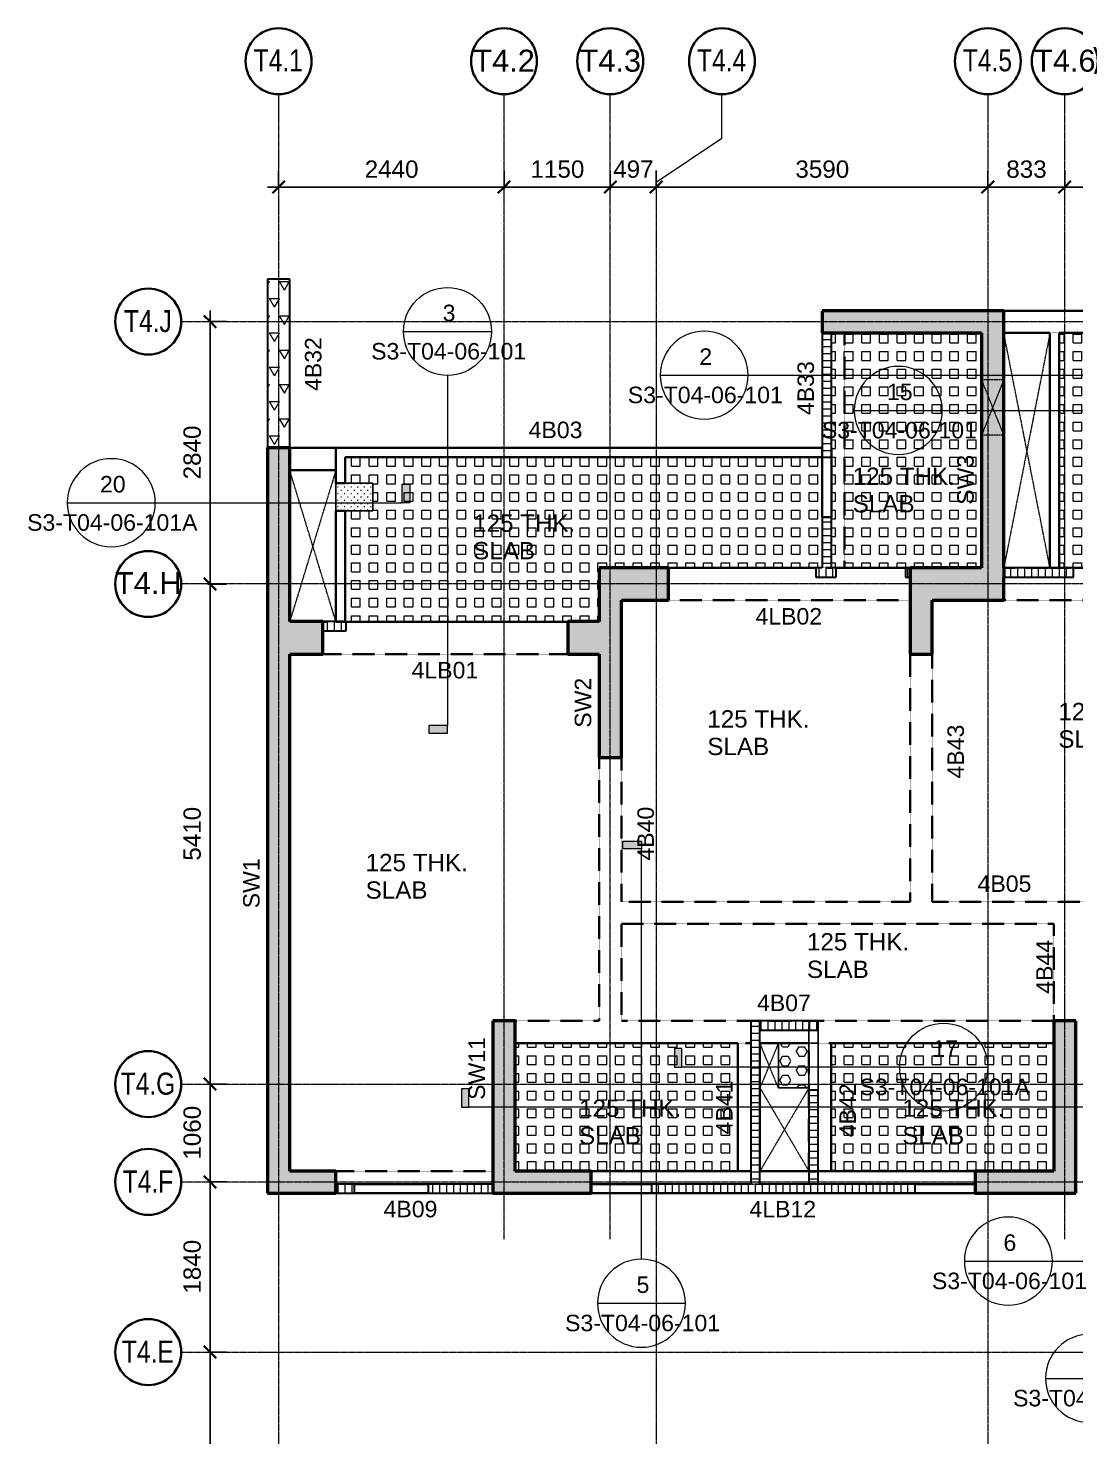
# Model space of a CAD drawing. Header units: millimetres. Extents: x 464749 to 583467, y -95146 to 240958.
# Drawn here: x 464749 to 476090, y 225716 to 240958 of the extents above; entities that cross this region are included whole.
import ezdxf

# ---------------------------------------------------------------- set-up
doc = ezdxf.new("R2010")
doc.units = ezdxf.units.MM
for name, pattern in [('_Grid Line', [45.24375, 38.1, -2.38125, 2.38125, -2.38125]), ('_Hidden 1_8_', [4.7625, 3.175, -1.5875]), ('_Hidden 3_32_', [3.571875, 2.38125, -1.190625]), ('_Hidden Small', [1.2, 0, -1.2]), ('_Opening', [6.35, 2.38125, -0.79375, 0.79375, -0.79375, 0.79375, -0.79375])]:
    doc.linetypes.add(name, pattern=pattern)
for name, color, linetype, lineweight in [('A-ANNO-DIMS', 211, 'Continuous', 13), ('A-ANNO-DIMS-75', 211, 'Continuous', 13), ('A-DETL', 90, 'Continuous', 13), ('A-DETL-GENF', 92, 'Continuous', 9), ('A-FLOR', 192, 'Continuous', 35), ('A-FLOR-HDLN', 190, '_Hidden 3_32_', 35), ('A-WALL', 113, 'Continuous', 25), ('A-WALL-HDLN', 110, '_Hidden 1_8_', 25), ('A-WALL-IDEN', 211, 'Continuous', 25), ('A-WALL-PATT', 111, 'Continuous', 25), ('G-ANNO-SYMB', 111, 'Continuous', 18), ('G-ANNO-TEXT', 231, 'Continuous', 13), ('I-WALL', 2, 'Continuous', 25), ('S-BEAM', 12, 'Continuous', 35), ('S-BEAM-HDLN', 1, '_Hidden 3_32_', 35), ('S-BEAM-IDEN', 2, 'Continuous', 25), ('S-FNDN', 32, 'Continuous', 25), ('S-GRID', 1, 'Continuous', 13), ('S-GRID-IDEN', 1, 'Continuous', 35)]:
    doc.layers.add(name, color=color, linetype=linetype, lineweight=lineweight)
doc.styles.add('Arial', font='arial.ttf', dxfattribs={"height": 178.59375})
doc.styles.add('Arial_1', font='arial.ttf', dxfattribs={"height": 187.5})
doc.styles.add('Arial_2', font='arial.ttf', dxfattribs={"width": 0.8, "height": 238.125})
doc.styles.add('Arial_3', font='arial.ttf', dxfattribs={"height": 238.125})
doc.dimstyles.new('2_5mm_Arial_-_Tick', dxfattribs={"dimscale": 304.8, "dimtxt": 191.298637, "dimasz": 0.439453, "dimexe": 0.585938, "dimexo": 0.390625, "dimgap": 0.146484, "dimtad": 1, "dimdec": 0, "dimdsep": 46, "dimtxsty": 'Arial_1', "dimblk1": 'OBLIQUE', "dimblk2": 'OBLIQUE', "dimsah": 1, "dimcen": 0.09, "dimdle": 0.390625, "dimazin": 0, "dimtfac": 1, "dimtdec": 4, "dimtix": 1, "dimtmove": 0, "dimatfit": 3, "dimfxl": 1, "dimtvp": 1, "dimtolj": 1, "dimtzin": 0, "dimlwd": 25, "dimlwe": 25, "dimarcsym": 2})
doc.dimstyles.new('2_5mm_Arial_-_Tick_2', dxfattribs={"dimscale": 304.8, "dimtxt": 191.298637, "dimasz": 0.439453, "dimexe": 0.585938, "dimexo": 0.390625, "dimgap": 0.146484, "dimtad": 1, "dimdec": 0, "dimrnd": 5, "dimdsep": 46, "dimtxsty": 'Arial_1', "dimblk1": 'OBLIQUE', "dimblk2": 'OBLIQUE', "dimsah": 1, "dimcen": 0.09, "dimdle": 0.390625, "dimazin": 0, "dimtfac": 1, "dimtdec": 4, "dimtix": 1, "dimtmove": 0, "dimatfit": 3, "dimfxl": 1, "dimtvp": 1, "dimtolj": 1, "dimtzin": 0, "dimlwd": 25, "dimlwe": 25, "dimarcsym": 2})
pattern_1 = [(0, (0, 0), (0, 95.25), [95.25, -95.25]), (90, (0, 0), (-95.25, 6e-15), [95.25, -95.25])]

# ---------------------------------------------------------------- blocks, each defined once
blk = doc.blocks.new('Grid - Circle 2-1814698-2ND FLOOR')
at = {"layer": 'S-GRID-IDEN'}
blk.add_circle((0, 0), 4.76, dxfattribs=at)
blk = doc.blocks.new('Grid - Circle-1209190-2ND FLOOR')
at = {"layer": 'S-GRID-IDEN'}
blk.add_circle((0, 0), 4.76, dxfattribs=at)
blk = doc.blocks.new('Detail View - Circle-1284539-2ND FLOOR')
at = {"layer": 'G-ANNO-SYMB', "lineweight": 13}
for start, end in [(360, 180), (180, 360)]:
    blk.add_arc((-6.35, 0), 6.35, start, end, dxfattribs=at)
blk = doc.blocks.new('Detail View - 1_16_ x 1_8_-1320089-2ND FLOOR')
at = {"layer": 'G-ANNO-SYMB', "lineweight": 13}
blk.add_hatch(color=256, dxfattribs=at).paths.add_polyline_path([(0, 2.68), (0, 0), (-1.09, 0), (-1.09, 2.68)], flags=0)
for p, q in [((0, 2.68), (-1.09, 2.68)), ((-1.09, 2.68), (-1.09, 0)), ((0, 0), (0, 2.68)), ((-1.09, 0), (0, 0))]:
    blk.add_line(p, q, dxfattribs=at)
blk = doc.blocks.new('DIMBLOCK1-2ND FLOOR')
at = {"layer": 'A-ANNO-DIMS-75', "lineweight": 25}
for p, q in [((467460, 239215), (467460, 239418)), ((469900, 239215), (469900, 239418)), ((467341, 239239), (469900, 239239)), ((467460, 239239), (467460, 239215)), ((469900, 239239), (469900, 239215))]:
    blk.add_line(p, q, dxfattribs=at)
at = {"layer": 'A-ANNO-DIMS-75', "lineweight": 35}
for p, q in [((467460, 239239), (467527, 239306)), ((469900, 239239), (469967, 239306)), ((467460, 239239), (467393, 239172)), ((469900, 239239), (469833, 239172))]:
    blk.add_line(p, q, dxfattribs=at)
at = {"layer": 'A-ANNO-DIMS-75', "color": 0, "lineweight": 25, "insert": (468392, 239527), "char_height": 187.5, "width": 692.21, "attachment_point": 1, "line_spacing_factor": 0.941778, "style": 'Arial_1'}
blk.add_mtext('2440', dxfattribs=at)
blk = doc.blocks.new('_Oblique')
at = {"color": 0, "linetype": 'ByBlock', "lineweight": -2}
blk.add_line((-0.5, -0.5), (0.5, 0.5), dxfattribs=at)
blk = doc.blocks.new('DIMBLOCK2-2ND FLOOR')
at = {"layer": 'A-ANNO-DIMS-75', "lineweight": 25}
for p, q in [((469900, 239215), (469900, 239418)), ((471050, 239215), (471050, 239418)), ((469900, 239239), (471050, 239239)), ((469900, 239239), (469900, 239215)), ((471050, 239239), (471050, 239215))]:
    blk.add_line(p, q, dxfattribs=at)
at = {"layer": 'A-ANNO-DIMS-75', "lineweight": 35}
for p, q in [((469900, 239239), (469967, 239306)), ((471050, 239239), (471117, 239306)), ((469900, 239239), (469833, 239172)), ((471050, 239239), (470983, 239172))]:
    blk.add_line(p, q, dxfattribs=at)
at = {"layer": 'A-ANNO-DIMS-75', "color": 0, "lineweight": 25, "insert": (470187, 239527), "char_height": 187.5, "width": 692.21, "attachment_point": 1, "line_spacing_factor": 0.941778, "style": 'Arial_1'}
blk.add_mtext('1150', dxfattribs=at)
blk = doc.blocks.new('DIMBLOCK3-2ND FLOOR')
at = {"layer": 'A-ANNO-DIMS-75', "lineweight": 25}
for p, q in [((471050, 239215), (471050, 239418)), ((471547, 239215), (471547, 239418)), ((471050, 239239), (471547, 239239)), ((471050, 239239), (471050, 239215)), ((471547, 239239), (471547, 239215))]:
    blk.add_line(p, q, dxfattribs=at)
at = {"layer": 'A-ANNO-DIMS-75', "lineweight": 35}
for p, q in [((471050, 239239), (471117, 239306)), ((471547, 239239), (471614, 239306)), ((471050, 239239), (470983, 239172)), ((471547, 239239), (471480, 239172))]:
    blk.add_line(p, q, dxfattribs=at)
at = {"layer": 'A-ANNO-DIMS-75', "color": 0, "lineweight": 25, "insert": (471082, 239527), "char_height": 187.5, "width": 519.16, "attachment_point": 1, "line_spacing_factor": 0.941778, "style": 'Arial_1'}
blk.add_mtext('497', dxfattribs=at)
blk = doc.blocks.new('DIMBLOCK4-2ND FLOOR')
at = {"layer": 'A-ANNO-DIMS-75', "lineweight": 25}
for p, q in [((471547, 239215), (471547, 239418)), ((475137, 239215), (475137, 239418)), ((471547, 239239), (475137, 239239)), ((471547, 239239), (471547, 239215)), ((475137, 239239), (475137, 239215))]:
    blk.add_line(p, q, dxfattribs=at)
at = {"layer": 'A-ANNO-DIMS-75', "lineweight": 35}
for p, q in [((471547, 239239), (471614, 239306)), ((475137, 239239), (475204, 239306)), ((471547, 239239), (471480, 239172)), ((475137, 239239), (475070, 239172))]:
    blk.add_line(p, q, dxfattribs=at)
at = {"layer": 'A-ANNO-DIMS-75', "color": 0, "lineweight": 25, "insert": (473054, 239527), "char_height": 187.5, "width": 692.21, "attachment_point": 1, "line_spacing_factor": 0.941778, "style": 'Arial_1'}
blk.add_mtext('3590', dxfattribs=at)
blk = doc.blocks.new('DIMBLOCK5-2ND FLOOR')
at = {"layer": 'A-ANNO-DIMS-75', "lineweight": 25}
for p, q in [((475137, 239215), (475137, 239418)), ((475970, 239215), (475970, 239418)), ((475137, 239239), (475970, 239239)), ((475137, 239239), (475137, 239215)), ((475970, 239239), (475970, 239215))]:
    blk.add_line(p, q, dxfattribs=at)
at = {"layer": 'A-ANNO-DIMS-75', "lineweight": 35}
for p, q in [((475137, 239239), (475204, 239306)), ((475970, 239239), (476037, 239306)), ((475137, 239239), (475070, 239172)), ((475970, 239239), (475903, 239172))]:
    blk.add_line(p, q, dxfattribs=at)
at = {"layer": 'A-ANNO-DIMS-75', "color": 0, "lineweight": 25, "insert": (475337, 239527), "char_height": 187.5, "width": 519.16, "attachment_point": 1, "line_spacing_factor": 0.941778, "style": 'Arial_1'}
blk.add_mtext('833', dxfattribs=at)
blk = doc.blocks.new('DIMBLOCK6-2ND FLOOR')
at = {"layer": 'A-ANNO-DIMS-75', "lineweight": 25}
for p, q in [((475970, 239215), (475970, 239418)), ((478592, 239215), (478592, 239418)), ((475970, 239239), (478592, 239239)), ((475970, 239239), (475970, 239215)), ((478592, 239239), (478592, 239215))]:
    blk.add_line(p, q, dxfattribs=at)
at = {"layer": 'A-ANNO-DIMS-75', "lineweight": 35}
for p, q in [((475970, 239239), (476037, 239306)), ((478592, 239239), (478659, 239306)), ((475970, 239239), (475903, 239172)), ((478592, 239239), (478525, 239172))]:
    blk.add_line(p, q, dxfattribs=at)
at = {"layer": 'A-ANNO-DIMS-75', "color": 0, "lineweight": 25, "insert": (476993, 239527), "char_height": 187.5, "width": 692.21, "attachment_point": 1, "line_spacing_factor": 0.941778, "style": 'Arial_1'}
blk.add_mtext('2623', dxfattribs=at)
blk = doc.blocks.new('DIMBLOCK27-2ND FLOOR')
at = {"layer": 'A-ANNO-DIMS-75', "lineweight": 35}
for p, q in [((466719, 237784), (466652, 237851)), ((466719, 237784), (466785, 237717)), ((466719, 234944), (466652, 235011)), ((466719, 234944), (466785, 234877))]:
    blk.add_line(p, q, dxfattribs=at)
at = {"layer": 'A-ANNO-DIMS-75', "lineweight": 25}
for p, q in [((466694, 237784), (466897, 237784)), ((466719, 237784), (466694, 237784)), ((466719, 237903), (466719, 234944)), ((466694, 234944), (466897, 234944)), ((466719, 234944), (466694, 234944))]:
    blk.add_line(p, q, dxfattribs=at)
at = {"layer": 'A-ANNO-DIMS-75', "color": 0, "lineweight": 25, "insert": (466430, 236076), "char_height": 187.5, "width": 692.21, "attachment_point": 1, "rotation": 90, "line_spacing_factor": 0.941778, "style": 'Arial_1'}
blk.add_mtext('2840', dxfattribs=at)
blk = doc.blocks.new('DIMBLOCK28-2ND FLOOR')
at = {"layer": 'A-ANNO-DIMS-75', "lineweight": 35}
for p, q in [((466719, 234944), (466652, 235011)), ((466719, 234944), (466785, 234877)), ((466719, 229533), (466652, 229600)), ((466719, 229533), (466785, 229466))]:
    blk.add_line(p, q, dxfattribs=at)
at = {"layer": 'A-ANNO-DIMS-75', "lineweight": 25}
for p, q in [((466694, 234944), (466897, 234944)), ((466719, 234944), (466694, 234944)), ((466719, 234944), (466719, 229533)), ((466694, 229533), (466897, 229533)), ((466719, 229533), (466694, 229533))]:
    blk.add_line(p, q, dxfattribs=at)
at = {"layer": 'A-ANNO-DIMS-75', "color": 0, "lineweight": 25, "insert": (466430, 231950), "char_height": 187.5, "width": 692.21, "attachment_point": 1, "rotation": 90, "line_spacing_factor": 0.941778, "style": 'Arial_1'}
blk.add_mtext('5410', dxfattribs=at)
blk = doc.blocks.new('DIMBLOCK29-2ND FLOOR')
at = {"layer": 'A-ANNO-DIMS-75', "lineweight": 35}
for p, q in [((466719, 229533), (466652, 229600)), ((466719, 229533), (466785, 229466)), ((466719, 228474), (466652, 228541)), ((466719, 228474), (466785, 228407))]:
    blk.add_line(p, q, dxfattribs=at)
at = {"layer": 'A-ANNO-DIMS-75', "lineweight": 25}
for p, q in [((466694, 229533), (466897, 229533)), ((466719, 229533), (466694, 229533)), ((466719, 229533), (466719, 228474)), ((466694, 228474), (466897, 228474)), ((466719, 228474), (466694, 228474))]:
    blk.add_line(p, q, dxfattribs=at)
at = {"layer": 'A-ANNO-DIMS-75', "color": 0, "lineweight": 25, "insert": (466430, 228715), "char_height": 187.5, "width": 692.21, "attachment_point": 1, "rotation": 90, "line_spacing_factor": 0.941778, "style": 'Arial_1'}
blk.add_mtext('1060', dxfattribs=at)
blk = doc.blocks.new('DIMBLOCK30-2ND FLOOR')
at = {"layer": 'A-ANNO-DIMS-75', "lineweight": 35}
for p, q in [((466719, 228474), (466652, 228541)), ((466719, 228474), (466785, 228407)), ((466719, 226633), (466652, 226700)), ((466719, 226633), (466785, 226566))]:
    blk.add_line(p, q, dxfattribs=at)
at = {"layer": 'A-ANNO-DIMS-75', "lineweight": 25}
for p, q in [((466694, 228474), (466897, 228474)), ((466719, 228474), (466694, 228474)), ((466719, 228474), (466719, 226633)), ((466694, 226633), (466897, 226633)), ((466719, 226633), (466694, 226633))]:
    blk.add_line(p, q, dxfattribs=at)
at = {"layer": 'A-ANNO-DIMS-75', "color": 0, "lineweight": 25, "insert": (466430, 227265), "char_height": 187.5, "width": 692.21, "attachment_point": 1, "rotation": 90, "line_spacing_factor": 0.941778, "style": 'Arial_1'}
blk.add_mtext('1840', dxfattribs=at)
blk = doc.blocks.new('DIMBLOCK31-2ND FLOOR')
at = {"layer": 'A-ANNO-DIMS-75', "lineweight": 35}
for p, q in [((466719, 226633), (466652, 226700)), ((466719, 226633), (466785, 226566)), ((466719, 223783), (466652, 223850)), ((466719, 223783), (466785, 223716))]:
    blk.add_line(p, q, dxfattribs=at)
at = {"layer": 'A-ANNO-DIMS-75', "lineweight": 25}
for p, q in [((466694, 226633), (466897, 226633)), ((466719, 226633), (466694, 226633)), ((466719, 226633), (466719, 223783)), ((466694, 223783), (466897, 223783)), ((466719, 223783), (466694, 223783))]:
    blk.add_line(p, q, dxfattribs=at)
at = {"layer": 'A-ANNO-DIMS-75', "color": 0, "lineweight": 25, "insert": (466430, 224919), "char_height": 187.5, "width": 692.21, "attachment_point": 1, "rotation": 90, "line_spacing_factor": 0.941778, "style": 'Arial_1'}
blk.add_mtext('2850', dxfattribs=at)

msp = doc.modelspace()

# ---------------------------------------------------------------- hatches: boundary and pattern name
at = {"layer": 'A-DETL-GENF', "lineweight": 13}
h = msp.add_hatch(dxfattribs=at)
h.set_pattern_fill('FP_91', color=253, style=0, pattern_type=2)
h.set_pattern_definition(pattern_1)
h.paths.add_polyline_path([(475070, 235116), (475070, 237661.1), (473444.9, 237661.1), (473444.9, 235116)], flags=0)
h = msp.add_hatch(dxfattribs=at)
h.set_pattern_fill('FP_91', color=253, style=0, pattern_type=2)
h.set_pattern_definition(pattern_1)
h.paths.add_polyline_path([(482088.2, 235116), (483435.5, 235116), (483435.5, 236590.6), (482534.9, 236590.6), (482534.9, 236890.6), (482834.9, 236890.6), (482834.9, 237661.1), (475910, 237661.1), (475910, 235116), (477691, 235116)], flags=0)
h = msp.add_hatch(dxfattribs=at)
h.set_pattern_fill('FP_91', color=253, style=0, pattern_type=2)
h.set_pattern_definition(pattern_1)
h.paths.add_polyline_path([(468180.3, 234536.1), (470930, 234536.1), (470930, 235116), (473345, 235116), (473345, 236316.2), (468180.3, 236316.2), (468180.3, 236036.2), (468480.3, 236036.2), (468480.3, 235736.2), (468180.3, 235736.2)], flags=0)
at = {"layer": 'A-DETL-GENF', "lineweight": 18}
h = msp.add_hatch(dxfattribs=at)
h.set_pattern_fill('FP_92', style=0, pattern_type=2)
h.set_pattern_definition([(0, (0, 0), (71.438, 71.438), [8.93, -62.508]), (0, (35.72, 35.72), (71.438, 71.438), [8.93, -62.508])])
h.paths.add_polyline_path([(468480.3, 235736.2), (468480.3, 236036.2), (468080.3, 236036.2), (468080.3, 235736.2)], flags=0)
at = {"layer": 'A-DETL-GENF', "lineweight": 13}
h = msp.add_hatch(dxfattribs=at)
h.set_pattern_fill('FP_91', color=253, style=0, pattern_type=2)
h.set_pattern_definition(pattern_1)
h.paths.add_polyline_path([(472430.1, 228590.9), (472430.1, 229976.6), (470020, 229976.6), (470020, 228590.9)], flags=0)
h = msp.add_hatch(dxfattribs=at)
h.set_pattern_fill('FP_90', color=253, style=0, pattern_type=2)
h.set_pattern_definition([(0, (0, 0), (0, 103.111), [59.531, -119.062]), (120, (0, 0), (-89.296745, -51.5555), [59.531, -119.062]), (60, (59.53, 0), (-89.296745, 51.5555), [59.531, -119.062])])
h.paths.add_polyline_path([(473199.9, 229490.9), (473199.9, 229976.6), (472870.1, 229976.6), (472870.1, 229490.9)], flags=0)
h = msp.add_hatch(dxfattribs=at)
h.set_pattern_fill('FP_91', color=253, style=0, pattern_type=2)
h.set_pattern_definition(pattern_1)
h.paths.add_polyline_path([(475849.8, 228590.9), (475849.8, 229976.6), (473439.9, 229976.6), (473439.9, 228590.9), (475492.4, 228590.9)], flags=0)
at = {"layer": 'A-WALL-PATT', "lineweight": 13}
h = msp.add_hatch(dxfattribs=at)
h.set_pattern_fill('FP_1', color=254, style=0, pattern_type=2)
h.set_pattern_definition([(60, (0, 0), (-107.156315, 185.59982), [107.156, -107.156]), (120, (0, 0), (-214.312315, -0.00018), [107.156, -107.156]), (0, (-53.58, 92.8), (107.156, 185.6), [107.156, -107.156])])
h.paths.add_polyline_path([(467580, 236416.2), (467580.1, 238241.1), (467340.1, 238241.1), (467340, 236416.2)], flags=0)
at = {"layer": 'A-WALL-PATT'}
for points in [[(475070, 237661.5), (475070, 237901.5), (473345, 237901.5), (473345, 237661.5)], [(475310, 234769.1), (475310, 237901.1), (475070, 237901.1), (475070, 234769.1)], [(471680, 234769.1), (471680, 235119.1), (470930, 235119.1), (470930, 234769.1), (471170, 234769.1)], [(474295, 234186.6), (474535, 234186.6), (474535, 235119.1), (474295, 235119.1), (474295, 235116)], [(475070, 234769.1), (475070, 235119.1), (474535, 235119.1), (474535, 234769.1)], [(471170, 234186.2), (471170, 234769.1), (470930, 234769.1), (470930, 234186.2)], [(467940.3, 234186.6), (467940.3, 234536.6), (467340, 234536.6), (467340, 234186.6)], [(470930, 234186.6), (470930, 234536.6), (470590, 234536.1), (470590, 234186.6)], [(471170, 233066.5), (471170, 234186.2), (470930, 234186.2), (470930, 233066.5)], [(470020, 228591.4), (470020, 230216.6), (469780, 230216.6), (469780, 228591.4)], [(476089.8, 228350.9), (476089.8, 230216.6), (475849.8, 230216.6), (475849.8, 228350.9)], [(468080, 228351.4), (468080, 228591.4), (467580, 228591.4), (467580, 228351.4)], [(469780, 228351.4), (470845, 228351.4), (470845, 228591.4), (469780, 228590.9), (469780, 228451.4)], [(475492.4, 228351.4), (475849.8, 228351.4), (475849.8, 228591.4), (474999.8, 228590.9), (474999.8, 228351.4)]]:
    msp.add_hatch(color=9, dxfattribs=at).paths.add_polyline_path(points, flags=0)
at = {"layer": 'A-WALL-PATT', "lineweight": 13}
h = msp.add_hatch(dxfattribs=at)
h.set_pattern_fill('FP_26', color=254, angle=90, style=0, pattern_type=2)
h.set_pattern_definition([(180, (473444.99, 236988.89), (-9e-15, -75), [])])
h.paths.add_polyline_path([(473445, 236316.2), (473444.9, 237661.5), (473345, 237661.5), (473345, 236316.2), (473444.9, 236316.2)], flags=0)
at = {"layer": 'A-WALL-PATT'}
h = msp.add_hatch(color=9, dxfattribs=at)
h.paths.add_polyline_path([(467580, 228351.4), (467580, 234186.6), (467340, 234186.6), (467340, 228351.4)], flags=0)
h.paths.add_polyline_path([(467340, 234536.6), (467580, 234536.6), (467580, 236416.2), (467340, 236416.2)], flags=0)
at = {"layer": 'A-WALL-PATT', "lineweight": 13}
h = msp.add_hatch(dxfattribs=at)
h.set_pattern_fill('FP_76', color=254, angle=90, style=0, pattern_type=2)
h.set_pattern_definition([(0, (473344.94, 235392.656), (0, 75), [])])
h.paths.add_polyline_path([(473344.9, 235119.1), (473444.9, 235119.1), (473444.9, 235666.2), (473344.9, 235666.2), (473344.9, 235505.9)], flags=0)
h = msp.add_hatch(dxfattribs=at)
h.set_pattern_fill('FP_27', color=254, angle=90, style=0, pattern_type=2)
h.set_pattern_definition([(90, (473385.906, 235019.065), (-75, 5e-15), [])])
h.paths.add_polyline_path([(473345, 235019.1), (473495.8, 235019.1), (473495.8, 235119.1), (473276, 235119.1), (473276, 235019.1), (473293.8, 235019.1)], flags=0)
h = msp.add_hatch(dxfattribs=at)
h.set_pattern_fill('FP_86', color=254, angle=90, style=0, pattern_type=2)
h.set_pattern_definition([(90, (474270.42, 235019.065), (-75, 5e-15), [])])
h.paths.add_polyline_path([(474245.9, 235019.1), (474295, 235019.1), (474295, 235119.1), (474245.9, 235119.1), (474245.9, 235116)], flags=0)
h = msp.add_hatch(dxfattribs=at)
h.set_pattern_fill('FP_28', color=254, angle=90, style=0, pattern_type=2)
h.set_pattern_definition([(90, (475686.99, 235019.065), (-75, 5e-15), [])])
h.paths.add_polyline_path([(476064, 235019.1), (476064, 235119.1), (475310, 235119.1), (475310, 235019.1), (475910, 235019.1)], flags=0)
h = msp.add_hatch(dxfattribs=at)
h.set_pattern_fill('FP_79', color=254, angle=90, style=0, pattern_type=2)
h.set_pattern_definition([(90, (468065.125, 234436.59), (-75, 5e-15), [])])
h.paths.add_polyline_path([(467940.3, 234436.6), (468190, 234436.6), (468190, 234536.6), (467940.3, 234536.1), (467940.3, 234485.5)], flags=0)
h = msp.add_hatch(dxfattribs=at)
h.set_pattern_fill('FP_23', color=254, angle=90, style=0, pattern_type=2)
h.set_pattern_definition([(180, (472670.05, 229333.975), (-9e-15, -75), [])])
h.paths.add_polyline_path([(472670, 228451.4), (472670, 230216.6), (472570, 230216.6), (472570, 228451.4)], flags=0)
h = msp.add_hatch(dxfattribs=at)
h.set_pattern_fill('FP_22', color=254, angle=90, style=0, pattern_type=2)
h.set_pattern_definition([(90, (472985.02, 230116.57), (-75, 5e-15), [])])
h.paths.add_polyline_path([(473300, 230116.6), (473300, 230216.6), (472670, 230216.6), (472670, 230116.6), (473293.8, 230116.6)], flags=0)
h = msp.add_hatch(dxfattribs=at)
h.set_pattern_fill('FP_21', color=254, angle=90, style=0, pattern_type=2)
h.set_pattern_definition([(0, (473199.75, 228958.654), (0, 75), [])])
h.paths.add_polyline_path([(473299.7, 228451.4), (473299.7, 229465.9), (473199.7, 229465.9), (473199.7, 228451.4), (473293.8, 228451.4)], flags=0)
h = msp.add_hatch(dxfattribs=at)
h.set_pattern_fill('FP_24', color=254, angle=90, style=0, pattern_type=2)
h.set_pattern_definition([(90, (468180.03, 228351.38), (-75, 5e-15), [])])
h.paths.add_polyline_path([(468280, 228351.4), (468280, 228451.4), (468080, 228451.4), (468080, 228351.4)], flags=0)
h = msp.add_hatch(dxfattribs=at)
h.set_pattern_fill('FP_25', color=254, angle=-270, style=0, pattern_type=2)
h.set_pattern_definition([(270, (469430.025, 228451.38), (75, 5e-15), [])])
h.paths.add_polyline_path([(469780, 228351.4), (469780, 228451.4), (469080, 228451.4), (469080, 228351.4)], flags=0)
h = msp.add_hatch(dxfattribs=at)
h.set_pattern_fill('FP_20', color=254, angle=-270, style=0, pattern_type=2)
h.set_pattern_definition([(270, (472922.405, 228451.38), (75, 5e-15), [])])
h.paths.add_polyline_path([(474349.8, 228351.4), (474349.8, 228451.4), (471495, 228451.4), (471495, 228351.4), (473293.8, 228351.4)], flags=0)

# ---------------------------------------------------------------- linework, layer by layer
at = {"layer": 'A-DETL', "linetype": '_Opening'}
for p, q in [((475809.9, 237660.6), (475310, 235119.3)), ((475809.9, 235119.3), (475310.1, 237660.7)), ((475310, 237156.3), (475070, 236555.5)), ((475310.4, 236555.3), (475070, 237155.5)), ((475070, 237155.5), (475310, 237155.5)), ((475310.4, 236555.3), (475070, 236555.3)), ((468080.2, 234536.6), (467580.1, 236176.1)), ((468080.3, 236176.1), (467580.2, 234536.6)), ((472870.1, 229976.6), (472670.1, 229490.9)), ((472870.1, 229490.9), (472670.1, 229976.6)), ((472670.1, 229490.9), (473199.7, 228591.3)), ((473199.7, 229490.6), (472670.1, 228590.9))]:
    msp.add_line(p, q, dxfattribs=at)
at = {"layer": 'A-DETL', "lineweight": 35}
for p, q in [((473344.9, 235666.2), (473344.9, 236416.2)), ((473444.9, 236416.2), (473444.9, 235666.2)), ((473444.9, 235666.2), (473344.9, 235666.2)), ((468280, 228451.4), (469080, 228451.4)), ((471495, 228451.4), (470845, 228451.4)), ((474349.8, 228451.4), (474999.8, 228451.4))]:
    msp.add_line(p, q, dxfattribs=at)
at = {"layer": 'A-DETL', "linetype": '_Hidden Small'}
msp.add_line((473344.9, 236316.2), (473504.9, 236316.2), dxfattribs=at)
at = {"layer": 'A-DETL', "lineweight": 25}
for p, q in [((468480.3, 236036.2), (468080.3, 236036.2)), ((468080.3, 236036.2), (468080.3, 235736.2)), ((468480.3, 235736.2), (468480.3, 236036.2)), ((468080.3, 235736.2), (468480.3, 235736.2)), ((472870.1, 229976.6), (472870.1, 229490.9)), ((472870.1, 229490.9), (473199.9, 229490.9))]:
    msp.add_line(p, q, dxfattribs=at)
at = {"layer": 'A-FLOR'}
for p, q in [((475070, 237661.1), (473445, 237661.1)), ((475810, 237660.6), (475810, 235119.1)), ((475910, 235119.1), (475910, 237660.6)), ((473345, 236416.2), (468080.3, 236416.2)), ((468080.3, 236416.2), (468080.3, 236036.2)), ((468180.3, 236316.2), (473345, 236316.2)), ((468180.3, 236036.2), (468180.3, 236316.2)), ((473345, 236176.2), (473345, 235666.2)), ((468080.3, 236036.2), (468180.3, 236036.2)), ((468180.3, 235736.2), (468080.3, 235736.2)), ((468080.3, 235736.2), (468080.3, 234536.6)), ((468180.3, 234536.6), (468180.3, 235736.2)), ((473276, 235119.1), (471680, 235119.1)), ((474245.9, 235119.1), (473495.8, 235119.1)), ((477660, 235119.1), (476064, 235119.1)), ((470590, 234536.1), (468190, 234536.1)), ((470020, 229976.6), (472430.1, 229976.6)), ((472430.1, 229976.6), (472430.1, 228591.4)), ((472670.1, 228590.9), (472670.1, 229976.6)), ((472670.1, 229976.6), (473199.7, 229976.6)), ((473439.9, 228591.4), (473439.9, 229976.6)), ((473439.9, 229976.6), (475849.8, 229976.6)), ((472430.1, 228591.4), (470845, 228591.4)), ((473199.7, 228590.9), (472670.1, 228590.9)), ((474999.8, 228591.4), (473439.9, 228591.4)), ((468280, 228351.4), (469080, 228351.4)), ((474349.8, 228351.4), (474999.8, 228351.4))]:
    msp.add_line(p, q, dxfattribs=at)
at = {"layer": 'A-FLOR-HDLN'}
for p, q in [((473444.9, 237661.1), (473345, 237661.1)), ((473345.3, 236416.2), (473345, 236416.2)), ((473345.3, 236316.2), (473345.3, 236416.2)), ((473444.9, 235119.1), (473345, 235119.1)), ((475810, 235119.1), (475810, 235118.6)), ((475810, 235118.6), (478570, 235118.6)), ((468080.3, 234536.1), (467940.3, 234536.1)), ((468080.3, 234536.5), (468080.3, 234536.1)), ((468080.3, 234536.1), (468180.3, 234536.1)), ((468180.3, 234536.1), (468180.3, 234536.5)), ((468189.9, 234536.1), (468180.3, 234536.1)), ((470590, 234536.1), (470930, 234536.1)), ((470930, 234536.1), (470930, 234536.5)), ((473199.8, 229976.6), (473199.9, 229976.6)), ((473199.9, 229976.6), (473199.9, 228590.9)), ((470020, 228591.3), (470020, 228590.9)), ((470020, 228590.9), (470845, 228590.9)), ((473199.9, 228590.9), (473199.8, 228590.9)), ((474999.8, 228590.9), (475849.8, 228590.9)), ((475849.8, 228590.9), (475849.8, 228591.3))]:
    msp.add_line(p, q, dxfattribs=at)
at = {"layer": 'A-WALL', "color": 2, "lineweight": 50}
msp.add_line((475310, 235119.1), (475310, 235019.1), dxfattribs=at)
at = {"layer": 'A-WALL', "lineweight": 50}
for p, q in [((468080, 228351.4), (468080, 228451.4)), ((469780, 228451.4), (469780, 228351.4))]:
    msp.add_line(p, q, dxfattribs=at)
at = {"layer": 'A-WALL-HDLN', "color": 40}
for p, q in [((472570.1, 228451.2), (472570.1, 230216.6)), ((472670.1, 230216.6), (472670.1, 229976.6)), ((473199.7, 230116.6), (473199.7, 230216.6)), ((473299.7, 230216.6), (473299.7, 230116.6)), ((473200, 229515.1), (473200, 229976.6)), ((473300, 229976.6), (473200, 229976.6)), ((473300, 229976.6), (473300, 229515.1)), ((473199.7, 229515.1), (473200, 229515.1)), ((473300, 229515.1), (473299.7, 229515.1)), ((472670.1, 228590.9), (472670.1, 228451.2)), ((472670.1, 228451.2), (472570.1, 228451.2)), ((473199.7, 228451.2), (473199.7, 228451.3)), ((473299.7, 228451.2), (473199.7, 228451.2)), ((473299.7, 228451.3), (473299.7, 228451.2))]:
    msp.add_line(p, q, dxfattribs=at)
at = {"layer": 'G-ANNO-SYMB', "lineweight": 13}
for p, q in [((468812.3, 237676.8), (469764.8, 237676.8)), ((471590.8, 237204.1), (472543.3, 237204.1)), ((473691.5, 236822.5), (474644, 236822.5)), ((465172.8, 235823.8), (466125.3, 235823.8)), ((474183, 229716.4), (475135.5, 229716.4)), ((474882.9, 227617.3), (475835.4, 227617.3)), ((470911.4, 227161.7), (471863.9, 227161.7)), ((475761, 226348.9), (476713.5, 226348.9))]:
    msp.add_line(p, q, dxfattribs=at)
at = {"layer": 'G-ANNO-SYMB'}
for p, q in [((469288.6, 237200.5), (469288.6, 233411.3)), ((472543.3, 237204.1), (476980.8, 237204.1)), ((474644, 236822.5), (476411.8, 236822.5)), ((466125.3, 235823.8), (468797.9, 235823.8)), ((471387.7, 227638), (471387.7, 232080)), ((474183, 229716.4), (471825.9, 229716.4)), ((476817.5, 229281.9), (469519.9, 229281.9)), ((475835.4, 227617.3), (480450.4, 227617.3))]:
    msp.add_line(p, q, dxfattribs=at)
at = {"layer": 'I-WALL', "color": 50, "lineweight": 30}
for p, q in [((467340.1, 238241.1), (467340, 236416.2)), ((467580.1, 238241.1), (467340.1, 238241.1)), ((467580, 236416.2), (467580.1, 238241.1)), ((473345, 237661.5), (473345, 236316.2)), ((473445, 236316.2), (473445, 237661.1)), ((467340, 236416.2), (467580, 236416.2)), ((473345, 236316.2), (473444.9, 236316.2)), ((473344.9, 235666.2), (473344.9, 235119.1)), ((473444.9, 235666.2), (473345, 235666.2)), ((473444.9, 235119.1), (473444.9, 235666.2)), ((473344.9, 235119.1), (473276, 235119.1)), ((473276, 235119.1), (473276, 235019.1)), ((473495.8, 235119.1), (473444.9, 235119.1)), ((473495.8, 235019.1), (473495.8, 235119.1)), ((474295, 235119.1), (474245.9, 235119.1)), ((474245.9, 235119.1), (474245.9, 235019.1)), ((474295, 235019.1), (474295, 235119.1)), ((476064, 235119.1), (475310, 235119.1)), ((476064, 235019.1), (476064, 235119.1)), ((473276, 235019.1), (473495.8, 235019.1)), ((474245.9, 235019.1), (474295, 235019.1)), ((475310, 235019.1), (476064, 235019.1)), ((468190, 234536.6), (467940.3, 234536.6)), ((467940.3, 234436.6), (468190, 234436.6)), ((468190, 234436.6), (468190, 234536.1)), ((473300, 230216.6), (472570, 230216.6)), ((472570, 230216.6), (472570, 228451.4)), ((472670, 228451.4), (472670, 230216.6)), ((473300, 230116.6), (473300, 230216.6)), ((472670, 230116.6), (473300, 230116.6)), ((473299.7, 229465.9), (473199.7, 229465.9)), ((473199.7, 229465.9), (473199.7, 228451.4)), ((473299.7, 228451.4), (473299.7, 229465.9)), ((468280, 228451.4), (468080, 228451.4)), ((468080, 228351.4), (468280, 228351.4)), ((468280, 228351.4), (468280, 228451.4)), ((469780, 228451.4), (469080, 228451.4)), ((469080, 228451.4), (469080, 228351.4)), ((469080, 228351.4), (469780, 228351.4)), ((472570, 228451.4), (471495, 228451.4)), ((471495, 228451.4), (471495, 228351.4)), ((471495, 228351.4), (474349.8, 228351.4)), ((474349.8, 228451.4), (472670, 228451.4)), ((474349.8, 228351.4), (474349.8, 228451.4))]:
    msp.add_line(p, q, dxfattribs=at)
at = {"layer": 'I-WALL', "color": 40}
for p, q in [((473199.7, 229465.9), (473199.7, 230116.6)), ((473299.7, 230116.6), (473299.7, 229465.9)), ((470845, 228451.4), (471495, 228451.4)), ((471495, 228351.4), (470845, 228351.4))]:
    msp.add_line(p, q, dxfattribs=at)
at = {"layer": 'S-BEAM'}
for p, q in [((483434.9, 237900.6), (475310, 237900.6)), ((475310, 237660.6), (475810, 237660.6)), ((475910, 237660.6), (482834.8, 237660.6)), ((468080.3, 236416.2), (467580, 236416.2)), ((467580, 236176.2), (468080.3, 236176.2)), ((472670.1, 229976.1), (472870.1, 229976.1)), ((472870.1, 229976.1), (473199.7, 229976.1)), ((470845, 228350.9), (470845, 228351.4)), ((470845, 228350.9), (474999.8, 228350.9)), ((474999.8, 228351.4), (474999.8, 228350.9))]:
    msp.add_line(p, q, dxfattribs=at)
at = {"layer": 'S-BEAM-HDLN'}
for p, q in [((473585, 237661.1), (473585, 235119.1)), ((475910, 237660.6), (475810, 237660.6)), ((475809.9, 235118.6), (475310, 235118.6)), ((471680, 234769.1), (474295, 234769.1)), ((475310, 234768.6), (475310, 234769.1)), ((475310, 234768.6), (477660, 234768.6)), ((467940.3, 234186.1), (467940.3, 234186.6)), ((467940.3, 234186.1), (470590, 234186.1)), ((470590, 234186.5), (470590, 234186.1)), ((474295, 234186.6), (474295, 231506.2)), ((474535, 231506.2), (474535, 234186.6)), ((470930, 233066.1), (471170, 233066.1)), ((470930, 233066.1), (470930, 230216.1)), ((471170, 231506.2), (471170, 233066.1)), ((474295, 231506.2), (471170, 231506.2)), ((477660, 231506.2), (474535, 231506.2)), ((471170, 230216.1), (471170, 231266.2)), ((471170, 231266.2), (475849.8, 231266.2)), ((475849.8, 231266.2), (475849.8, 230216.6)), ((470930, 230216.1), (470020, 230216.1)), ((475849.8, 230216.1), (471170, 230216.1)), ((472430.1, 229976.1), (470020, 229976.1)), ((472430.1, 229976.1), (472570.1, 229976.1)), ((473199.8, 229976.1), (473199.9, 229976.1)), ((473300, 229976.1), (473439.9, 229976.1)), ((475849.8, 229976.1), (473439.9, 229976.1)), ((469780, 228591.4), (468080, 228591.4)), ((470845, 228590.9), (472430.1, 228590.9)), ((472430.1, 228591.3), (472430.1, 228590.9)), ((472570.1, 228590.9), (472430.1, 228590.9)), ((473200, 228590.9), (473299.7, 228590.9)), ((473439.9, 228590.9), (473299.7, 228590.9)), ((473439.9, 228591.3), (473439.9, 228590.9)), ((473439.9, 228590.9), (474999.8, 228590.9))]:
    msp.add_line(p, q, dxfattribs=at)
at = {"layer": 'S-FNDN', "lineweight": 50}
for p, q in [((475070, 237901.5), (473345, 237901.5)), ((473345, 237901.5), (473345, 237661.5)), ((475070, 237901.1), (475070, 237901.5)), ((475310, 237901.1), (475070, 237901.1)), ((475310, 235119.1), (475310, 237901.1)), ((473345, 237661.5), (475070, 237661.5)), ((475070, 237661.1), (475070, 235119.1)), ((467340, 236416.2), (467340, 234536.6)), ((467580, 236416.2), (467340, 236416.2)), ((467580, 234536.6), (467580, 236416.2)), ((471680, 235119.1), (470930, 235119.1)), ((470930, 235119.1), (470930, 234536.6)), ((471680, 234769.1), (471680, 235119.1)), ((475070, 235119.1), (474295, 235119.1)), ((474295, 235119.1), (474295, 234186.6)), ((475310, 234769.1), (475310, 235019.1)), ((471170, 234769.1), (471680, 234769.1)), ((471170, 233066.5), (471170, 234769.1)), ((474535, 234769.1), (475310, 234769.1)), ((474535, 234186.6), (474535, 234769.1)), ((467340, 234536.6), (467340, 234186.6)), ((467940.3, 234536.6), (467580, 234536.6)), ((467940.3, 234186.6), (467940.3, 234536.6)), ((470930, 234536.6), (470590, 234536.6)), ((470590, 234536.1), (470590, 234186.6)), ((467340, 234186.6), (467340, 228351.4)), ((467580, 228591.4), (467580, 234186.6)), ((467580, 234186.6), (467940.3, 234186.6)), ((470590, 234186.6), (470930, 234186.6)), ((470930, 234186.6), (470930, 233066.5)), ((474295, 234186.6), (474535, 234186.6)), ((470930, 233066.5), (471170, 233066.5)), ((469780, 230216.6), (469780, 228451.4)), ((470020, 230216.6), (469780, 230216.6)), ((470020, 228591.4), (470020, 230216.6)), ((475849.8, 230216.6), (475849.8, 228591.4)), ((476089.8, 230216.6), (475849.8, 230216.6)), ((476089.8, 228350.9), (476089.8, 230216.6)), ((468080, 228591.4), (467580, 228591.4)), ((468080, 228451.4), (468080, 228591.4)), ((470845, 228591.4), (470020, 228591.4)), ((470845, 228351.4), (470845, 228590.9)), ((475849.8, 228591.4), (474999.8, 228591.4)), ((474999.8, 228590.9), (474999.8, 228351.4)), ((467340, 228351.4), (467580, 228351.4)), ((467580, 228351.4), (468080, 228351.4)), ((469780, 228351.4), (470845, 228351.4)), ((474999.8, 228351.4), (475849.8, 228351.4)), ((475849.8, 228351.4), (475849.8, 228350.9)), ((475849.8, 228350.9), (476089.8, 228350.9))]:
    msp.add_line(p, q, dxfattribs=at)
at = {"layer": 'S-GRID', "linetype": '_Grid Line', "lineweight": 18}
for p, q in [((467460, 240244), (467460, 213997.8)), ((469900, 227854.1), (469900, 240244)), ((471050, 227854.1), (471050, 240244)), ((475137.3, 240244), (475137.3, 213997.8)), ((475969.8, 227854.1), (475969.8, 240244)), ((471547, 239291.5), (471547, 213997.8)), ((466406.8, 237784.1), (507392.8, 237784.1)), ((507392.8, 234944.1), (466406.8, 234944.1)), ((466406.8, 229532.6), (507392.8, 229532.6)), ((466406.8, 228474.1), (507392.8, 228474.1)), ((466406.8, 226632.6), (507392.8, 226632.6))]:
    msp.add_line(p, q, dxfattribs=at)
at = {"layer": 'S-GRID', "lineweight": 18}
for p, q in [((472259.5, 239767.8), (472259.5, 240244)), ((471547, 239291.5), (472259.5, 239767.8))]:
    msp.add_line(p, q, dxfattribs=at)

# ---------------------------------------------------------------- block references
at = {"layer": 'G-ANNO-SYMB', "lineweight": 13, "extrusion": (0, 0, -1), "xscale": 74.99999999999996, "yscale": 74.99999999999996, "zscale": 74.99999999999996}
for name, p, rotation in [('Detail View - Circle-1284539-2ND FLOOR', (-469288.6, 237200.5), 270.0000000000003), ('Detail View - 1_16_ x 1_8_-1320089-2ND FLOOR', (-471387.7, 232080), 270.0000000000002)]:
    msp.add_blockref(name, p, dxfattribs=dict(at, rotation=rotation))
at = {"layer": 'G-ANNO-SYMB', "lineweight": 13, "xscale": 74.99999999999996, "yscale": 74.99999999999996, "zscale": 74.99999999999996}
for name, p in [('Detail View - Circle-1284539-2ND FLOOR', (472543.3, 237204.1)), ('Detail View - Circle-1284539-2ND FLOOR', (474644, 236822.5)), ('Detail View - Circle-1284539-2ND FLOOR', (466125.3, 235823.8)), ('Detail View - 1_16_ x 1_8_-1320089-2ND FLOOR', (471825.9, 229716.4)), ('Detail View - 1_16_ x 1_8_-1320089-2ND FLOOR', (469519.9, 229281.9)), ('Detail View - Circle-1284539-2ND FLOOR', (475835.4, 227617.3)), ('Detail View - Circle-1284539-2ND FLOOR', (476713.5, 226348.9))]:
    msp.add_blockref(name, p, dxfattribs=at)
at = {"layer": 'G-ANNO-SYMB', "lineweight": 13, "extrusion": (0, 0, -1), "xscale": 74.99999999999996, "yscale": 74.99999999999996, "zscale": 74.99999999999996}
for name, p in [('Detail View - 1_16_ x 1_8_-1320089-2ND FLOOR', (-468797.9, 235823.8)), ('Detail View - Circle-1284539-2ND FLOOR', (-474183, 229716.4))]:
    msp.add_blockref(name, p, dxfattribs=at)
at = {"layer": 'G-ANNO-SYMB', "lineweight": 13, "xscale": 74.99999999999996, "yscale": 74.99999999999996, "zscale": 74.99999999999996}
for name, p, rotation in [('Detail View - 1_16_ x 1_8_-1320089-2ND FLOOR', (469288.6, 233411.3), 89.99999999999947), ('Detail View - Circle-1284539-2ND FLOOR', (471387.7, 227638), 90)]:
    msp.add_blockref(name, p, dxfattribs=dict(at, rotation=rotation))
at = {"layer": 'S-GRID-IDEN', "xscale": 74.99999999999996, "yscale": 74.99999999999996, "zscale": 74.99999999999996}
for name, p, rotation in [('Grid - Circle 2-1814698-2ND FLOOR', (467460, 240601.2), 180), ('Grid - Circle 2-1814698-2ND FLOOR', (472259.5, 240601.2), 180), ('Grid - Circle 2-1814698-2ND FLOOR', (475137.3, 240601.2), 180), ('Grid - Circle 2-1814698-2ND FLOOR', (466049.6, 237784.1), 269.9999999999996), ('Grid - Circle-1209190-2ND FLOOR', (466049.6, 234944.1), 90), ('Grid - Circle 2-1814698-2ND FLOOR', (466049.6, 229532.6), 269.9999999999996), ('Grid - Circle 2-1814698-2ND FLOOR', (466049.6, 228474.1), 269.9999999999996), ('Grid - Circle 2-1814698-2ND FLOOR', (466049.6, 226632.6), 269.9999999999996)]:
    msp.add_blockref(name, p, dxfattribs=dict(at, rotation=rotation))
for p in [(469900, 240601.2), (471050, 240601.2), (475969.8, 240601.2)]:
    msp.add_blockref('Grid - Circle-1209190-2ND FLOOR', p, dxfattribs=at)

# ---------------------------------------------------------------- texts
at = {"layer": 'A-WALL-IDEN', "lineweight": 13, "char_height": 178.59, "attachment_point": 1, "rotation": 90, "style": 'Arial'}
for s, insert, width in [('SW3', (474805.5, 235801.3), 673.417), ('SW2', (470665.6, 233388.8), 673.417), ('SW1', (467075.6, 231435), 673.417), ('SW11', (469515.6, 229362), 841.772)]:
    msp.add_mtext(s, dxfattribs=dict(at, insert=insert, width=width))
at = {"layer": 'G-ANNO-SYMB', "lineweight": 13, "attachment_point": 1, "style": 'Arial'}
for s, insert, char_height, width in [('3', (469235.8, 237966.4), 178.6, 168.354), ('S3-T04-06-101', (468461.8, 237552), 178.594, 2044.303), ('2', (472014.3, 237493.7), 178.6, 168.354), ('S3-T04-06-101', (471240.3, 237079.3), 178.594, 2044.303), ('15', (474045.6, 237112.2), 178.59, 336.709), ('S3-T04-06-101', (473341, 236697.8), 178.594, 2044.303), ('20', (465526.8, 236113.4), 178.59, 336.709), ('S3-T04-06-101A', (464737.8, 235699), 178.594, 2248.733), ('17', (474537.1, 230006.1), 178.59, 336.709), ('S3-T04-06-101A', (473748.1, 229591.7), 178.594, 2248.733), ('6', (475306.3, 227906.9), 178.6, 168.354), ('5', (471334.9, 227451.4), 178.6, 168.354), ('S3-T04-06-101', (474532.3, 227492.5), 178.594, 2044.303), ('S3-T04-06-101', (470560.9, 227037), 178.594, 2044.303), ('S3-T04-06-101', (475410.4, 226224.1), 178.594, 2044.303)]:
    msp.add_mtext(s, dxfattribs=dict(at, insert=insert, char_height=char_height, width=width))
at = {"layer": 'G-ANNO-TEXT', "color": 7, "lineweight": 25, "char_height": 187.5, "attachment_point": 1, "style": 'Arial_1'}
for s, insert, width in [('125 THK.', (473674.6, 236203.7), 1340.822), ('SLAB', (473674.6, 235906.1), 805.696), ('125 THK.', (469566, 235696.4), 1340.822), ('SLAB', (469566, 235398.8), 805.696), ('125 THK.', (472100.5, 233577.9), 1340.822), ('125 THK.', (475900.4, 233657.9), 1340.822), ('SLAB', (475900.4, 233360.3), 805.696), ('SLAB', (472100.5, 233280.3), 805.696), ('125 THK.', (468402, 232024), 1340.822), ('SLAB', (468402, 231726.3), 805.696), ('125 THK.', (473179.2, 231166.3), 1340.822), ('SLAB', (473179.2, 230868.6), 805.696), ('125 THK.', (470712.9, 229366), 1340.822), ('125 THK.', (474211.6, 229366), 1340.822), ('SLAB', (470712.9, 229068.4), 805.696), ('SLAB', (474211.6, 229068.4), 805.696)]:
    msp.add_mtext(s, dxfattribs=dict(at, insert=insert, width=width))
at = {"layer": 'S-BEAM-IDEN', "lineweight": 13, "char_height": 178.59, "width": 709.493, "attachment_point": 1, "style": 'Arial'}
for s, insert, rotation in [('4B32', (467744.8, 237032.5), 90), ('4B33', (473076.4, 236772.7), 90), ('4B03', (470166.4, 236700.9), 359.99963), ('4B43', (474699.7, 232839.8), 90), ('4B40', (471343.8, 231951.3), 90), ('4B44', (475661.2, 230510.4), 90), ('4B41', (472195.3, 228987.4), 90), ('4B42', (473530.8, 228957.8), 90)]:
    msp.add_mtext(s, dxfattribs=dict(at, insert=insert, rotation=rotation))
at = {"layer": 'S-BEAM-IDEN', "lineweight": 13, "char_height": 178.59, "attachment_point": 1, "style": 'Arial'}
for s, insert, width in [('4LB02', (472621.9, 234683.7), 877.848), ('4LB01', (468899.6, 234100.8), 877.848), ('4B05', (475026.3, 231790.8), 709.493), ('4B07', (472638.7, 230500.8), 709.493), ('4B09', (468596.8, 228269.7), 709.493), ('4LB12', (472556.9, 228269.2), 877.848)]:
    msp.add_mtext(s, dxfattribs=dict(at, insert=insert, width=width))
at = {"layer": 'S-GRID-IDEN', "lineweight": 13, "char_height": 238.12, "attachment_point": 1}
for s, insert, width, style in [('T4.1', (467189.4, 240729.6), 644.557, 'Arial_2'), ('T4.2', (469567.9, 240725.8), 805.696, 'Arial_3'), ('T4.3', (470717.8, 240725.8), 805.696, 'Arial_3'), ('T4.4', (471988.9, 240729.6), 644.557, 'Arial_2'), ('T4.5', (474866.7, 240729.6), 644.557, 'Arial_2'), ('T4.6', (475637.6, 240725.8), 805.696, 'Arial_3'), ('T4.J', (465785.8, 237907.8), 630.126, 'Arial_2'), ('T4.H', (465689.3, 235073.2), 871.835, 'Arial_3'), ('T4.G', (465750.1, 229656.4), 716.709, 'Arial_2'), ('T4.F', (465771.7, 228597.8), 663.797, 'Arial_2'), ('T4.E', (465763.9, 226756.4), 683.038, 'Arial_2')]:
    msp.add_mtext(s, dxfattribs=dict(at, insert=insert, width=width, style=style))

# ---------------------------------------------------------------- dimensions: what is measured, and where the dimension line sits
at = {"layer": 'A-ANNO-DIMS', "lineweight": 25}
for base, p1, p2, override, picture, middle in [((469900, 239239.3), (467460, 239334), (469900, 239334), {"dimpost": '<>', "dimfxl": 2440.053873}, 'DIMBLOCK1-2ND FLOOR', (468680, 239379.6)), ((471050, 239239.3), (469900, 239334), (471050, 239334), {"dimpost": '<>', "dimfxl": 1149.972268}, 'DIMBLOCK2-2ND FLOOR', (470475, 239379.6)), ((471547, 239239.3), (471050, 239334), (471547, 239334), {"dimpost": '<>', "dimfxl": 496.958096}, 'DIMBLOCK3-2ND FLOOR', (471298.5, 239379.6)), ((475137.3, 239239.3), (471547, 239334), (475137.3, 239334), {"dimpost": '<>', "dimfxl": 3590.298708}, 'DIMBLOCK4-2ND FLOOR', (473342.1, 239379.7)), ((475969.7901, 239239.265), (475137.2707, 239333.9786), (475969.7901, 239333.9786), {"dimpost": '<>', "dimfxl": 832.519382}, 'DIMBLOCK5-2ND FLOOR', (475553.5304, 239379.7098)), ((478592.3491, 239239.265), (475969.7901, 239333.9786), (478592.3491, 239333.9786), {"dimpost": '<>', "dimfxl": 2622.559007}, 'DIMBLOCK6-2ND FLOOR', (477281.0696, 239379.7098))]:
    dim = msp.add_linear_dim(base=base, p1=p1, p2=p2, dimstyle='2_5mm_Arial_-_Tick', override=override, dxfattribs=at)
    dim.commit()
    dim.dimension.update_dxf_attribs({"geometry": picture, "text_midpoint": middle})
for base, p1, p2, override, picture, middle in [((466718.5, 234944.1), (466813.2, 237784.1), (466813.2, 234944.1), {"dimpost": '<>', "dimfxl": 2839.992304}, 'DIMBLOCK27-2ND FLOOR', (466578.1, 236364.1)), ((466718.5221, 229532.5917), (466813.2357, 234944.0651), (466813.2357, 229532.5917), {"dimpost": '<>', "dimfxl": 5411.473469}, 'DIMBLOCK28-2ND FLOOR', (466578.1412, 232238.3284)), ((466718.5221, 228474.0579), (466813.2357, 229532.5917), (466813.2357, 228474.0579), {"dimpost": '<>', "dimfxl": 1058.533778}, 'DIMBLOCK29-2ND FLOOR', (466578.1412, 229003.3248)), ((466718.5221, 226632.5931), (466813.2357, 228474.0579), (466813.2357, 226632.5931), {"dimpost": '<>', "dimfxl": 1841.464781}, 'DIMBLOCK30-2ND FLOOR', (466578.1412, 227553.3255)), ((466718.5221, 223783.1446), (466813.2357, 226632.5931), (466813.2357, 223783.1446), {"dimpost": '<>', "dimfxl": 2849.448502}, 'DIMBLOCK31-2ND FLOOR', (466578.1412, 225207.8689))]:
    dim = msp.add_linear_dim(base=base, p1=p1, p2=p2, angle=90, dimstyle='2_5mm_Arial_-_Tick_2', override=override, dxfattribs=at)
    dim.commit()
    dim.dimension.update_dxf_attribs({"geometry": picture, "text_midpoint": middle})

doc.saveas('drawing.dxf')
